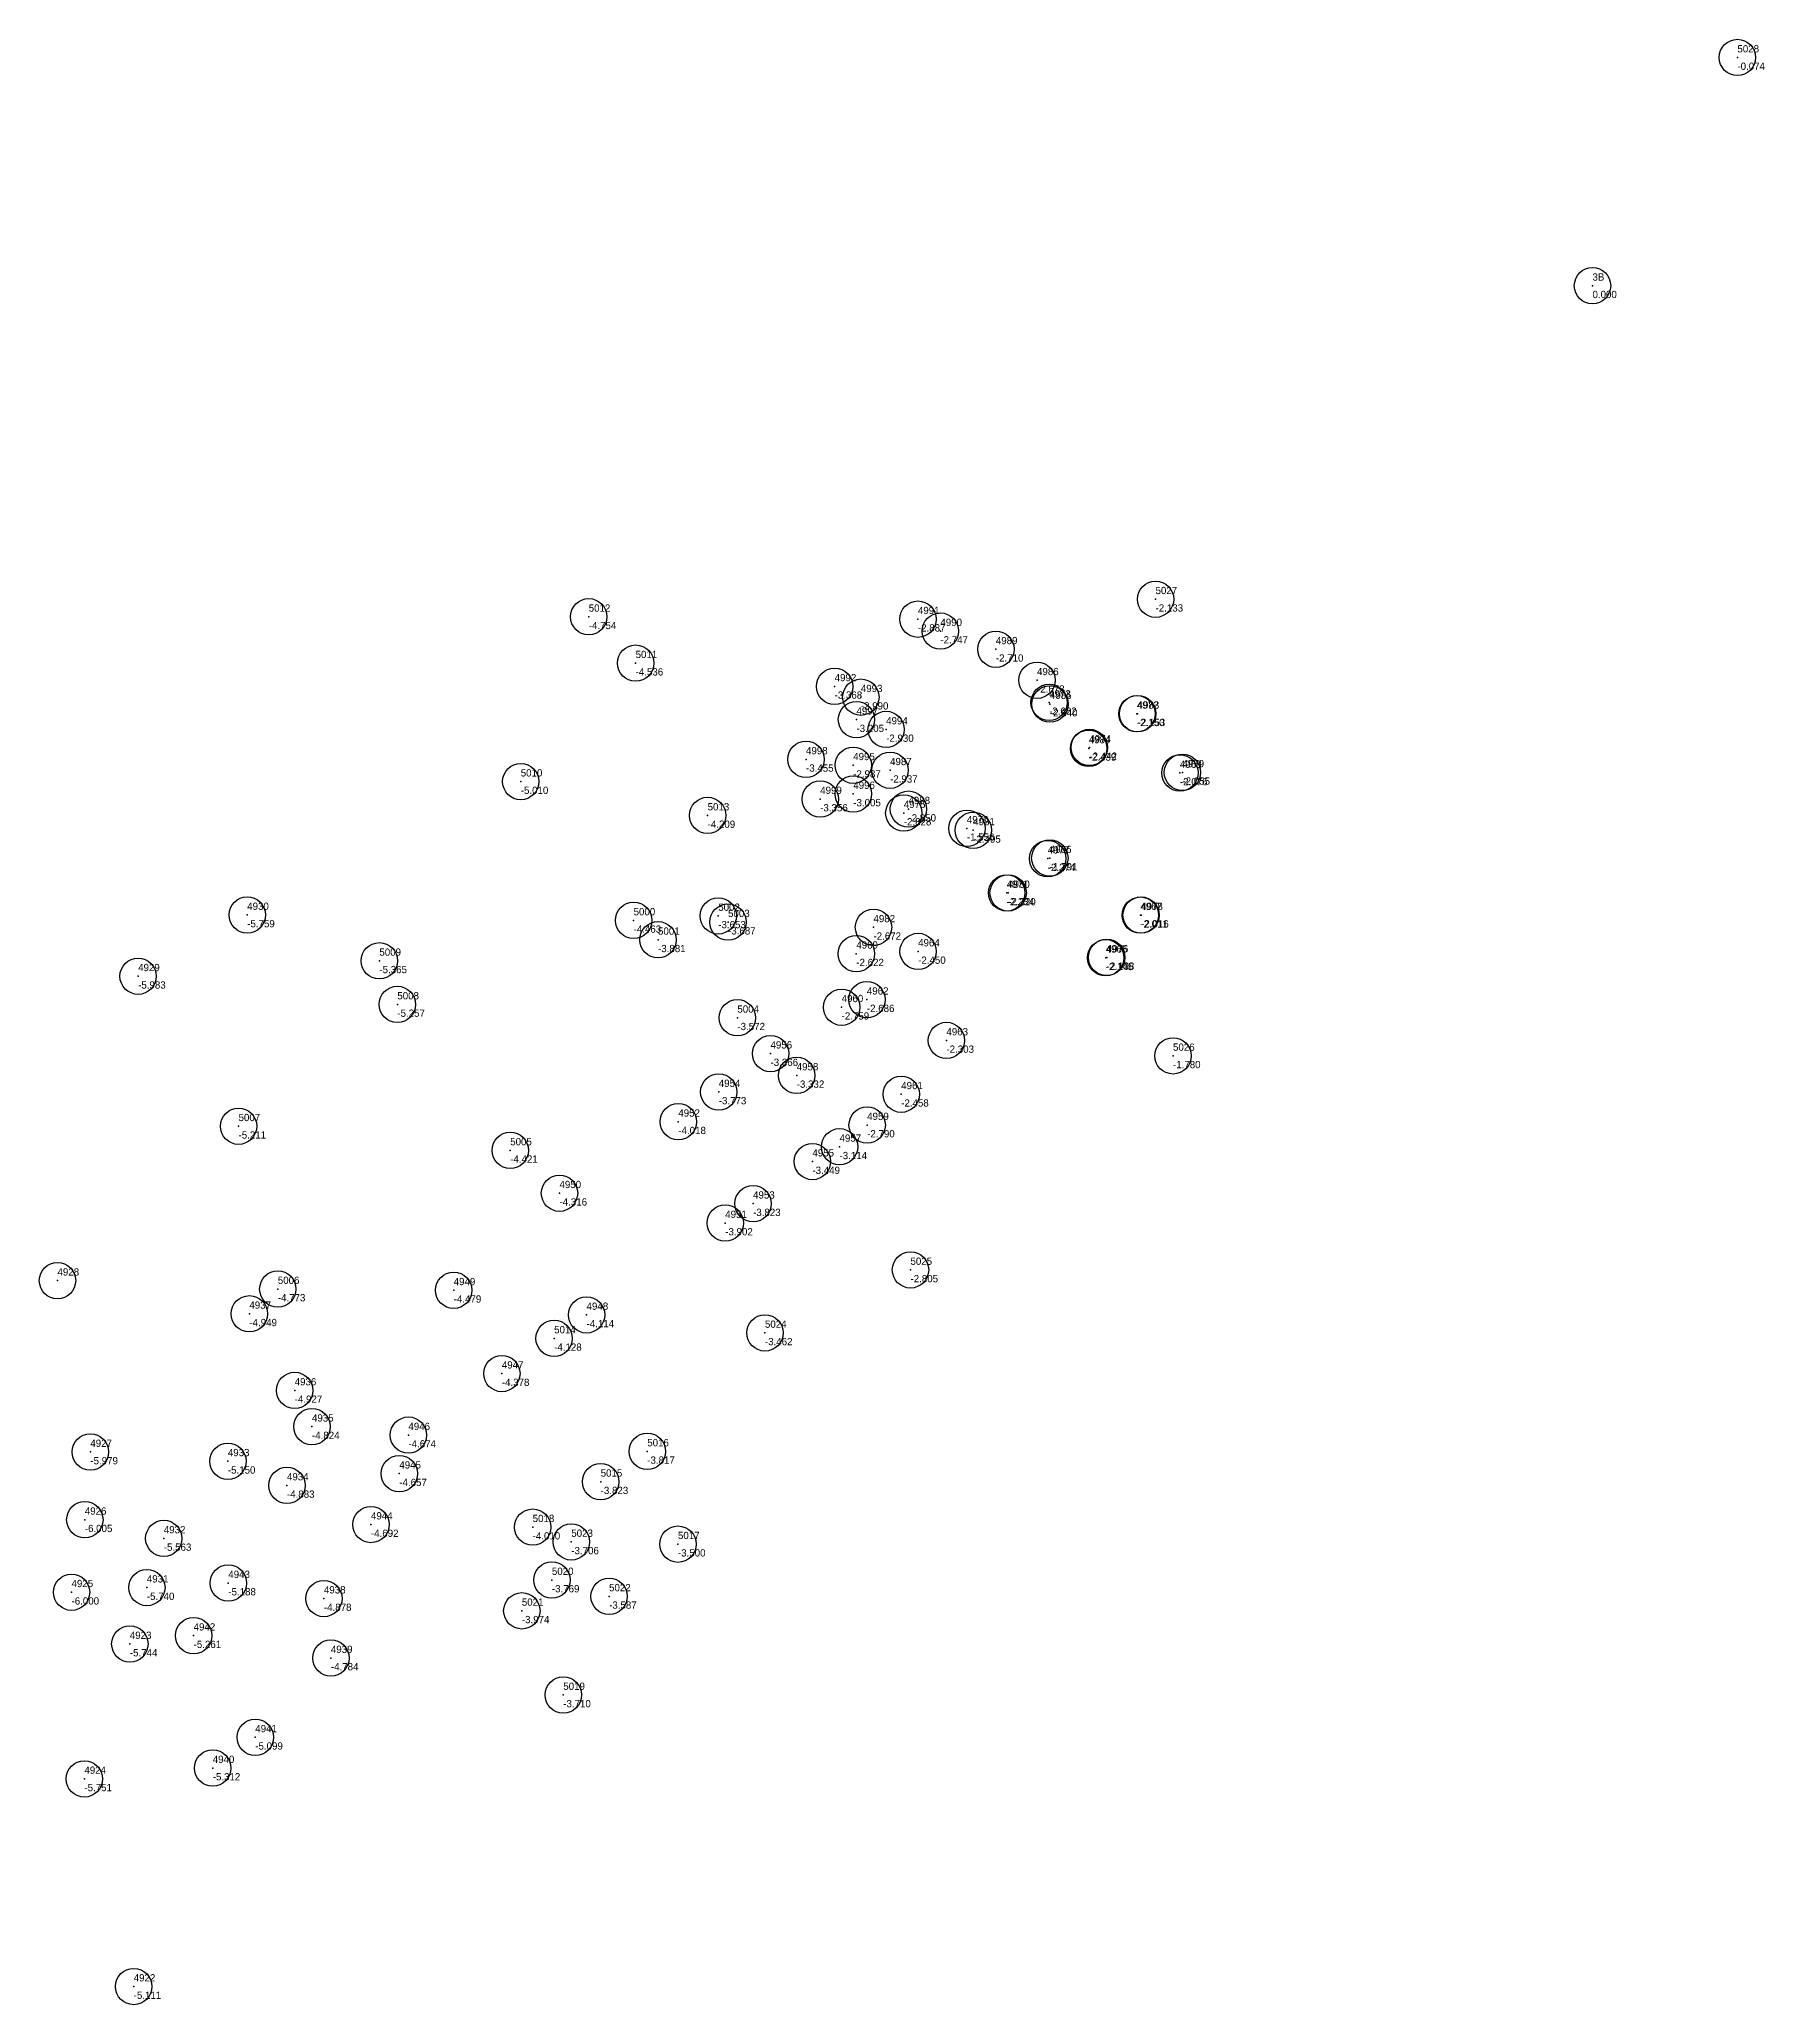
# Model space of a CAD drawing. Header units: millimetres. Extents: x 979 to 714242, y 976 to 4055134.
# Drawn here: x 978.64 to 1002.37, y 976.36 to 1003.39 of the extents above; entities that cross this region are included whole.
import ezdxf

# ---------------------------------------------------------------- set-up
doc = ezdxf.new("R2010")
doc.units = ezdxf.units.MM
doc.header["$LTSCALE"] = 0.5
doc.header["$MEASUREMENT"] = 0
doc.header["$PDMODE"] = 32
doc.header["$PDSIZE"] = 0.5
for name, color, linetype in [('TAX-DESC', 45, 'Continuous'), ('TAX-H', 192, 'Continuous'), ('TAX-KOD', 7, 'Continuous'), ('TAX-SHM', 7, 'Continuous')]:
    doc.layers.add(name, color=color, linetype=linetype)
doc.styles.add('gr-sdtopo1', font='gr-sdtopo1.shx', dxfattribs={"bigfont": 'BigFgrsdto1.shx'})

# ---------------------------------------------------------------- blocks, each defined once
blk = doc.blocks.new('blk_SHMEIO_3-Lay')
at = {"layer": 'TAX-SHM'}
blk.add_point((0, 0), dxfattribs=at)
at = {"layer": 'TAX-DESC', "style": 'gr-sdtopo1'}
blk.add_attdef('DESC', (1.12, -0.34), '', height=0.5, dxfattribs=at)
at = {"layer": 'TAX-H', "style": 'gr-sdtopo1'}
blk.add_attdef('H', (0, -1.7), '', height=1, dxfattribs=at)
at = {"layer": 'TAX-KOD', "style": 'gr-sdtopo1'}
blk.add_attdef('KOD', (0, 0.7), '', height=1, dxfattribs=at)

msp = doc.modelspace()

# ---------------------------------------------------------------- block references
at = {"layer": 'TAX-SHM', "xscale": 0.09996, "yscale": 0.09996, "zscale": 0.09996}
for p, values in [((1001.993, 1003.139), {'KOD': '5028', 'H': '-0.074'}), ((1000, 1000), {'KOD': '3B', 'H': '0.000'}), ((993.991, 995.688), {'KOD': '5027', 'H': '-2.133'}), ((986.196, 995.447), {'KOD': '5012', 'H': '-4.754'}), ((990.723, 995.414), {'KOD': '4991', 'H': '-2.887'}), ((991.032, 995.25), {'KOD': '4990', 'H': '-2.747'}), ((986.841, 994.809), {'KOD': '5011', 'H': '-4.536'}), ((991.795, 995), {'KOD': '4989', 'H': '-2.710'}), ((992.361, 994.574), {'KOD': '4986', 'H': '-2.673'}), ((989.578, 994.49), {'KOD': '4992', 'H': '-3.368'}), ((989.938, 994.341), {'KOD': '4993', 'H': '-2.990'}), ((992.527, 994.269), {'KOD': '4973', 'H': '-2.662'}), ((992.539, 994.247), {'KOD': '4985', 'H': '-2.640'}), ((989.878, 994.032), {'KOD': '4997', 'H': '-3.205'}), ((993.735, 994.113), {'KOD': '4972', 'H': '-2.150'}), ((993.744, 994.114), {'KOD': '4983', 'H': '-2.153'}), ((990.286, 993.897), {'KOD': '4994', 'H': '-2.930'}), ((989.184, 993.486), {'KOD': '4998', 'H': '-3.455'}), ((993.072, 993.637), {'KOD': '4984', 'H': '-2.439'}), ((993.081, 993.65), {'KOD': '4974', 'H': '-2.442'}), ((985.261, 993.18), {'KOD': '5010', 'H': '-5.010'}), ((989.833, 993.405), {'KOD': '4995', 'H': '-2.987'}), ((990.34, 993.336), {'KOD': '4987', 'H': '-2.937'}), ((994.326, 993.299), {'KOD': '4968', 'H': '-2.076'}), ((994.361, 993.307), {'KOD': '4979', 'H': '-2.055'}), ((989.379, 992.94), {'KOD': '4999', 'H': '-3.356'}), ((989.834, 993.01), {'KOD': '4996', 'H': '-3.005'}), ((987.831, 992.714), {'KOD': '5013', 'H': '-4.209'}), ((990.529, 992.747), {'KOD': '4975', 'H': '-2.828'}), ((990.593, 992.801), {'KOD': '4988', 'H': '-2.850'}), ((991.396, 992.537), {'KOD': '4970', 'H': '-1.556'}), ((991.484, 992.51), {'KOD': '4981', 'H': '-2.495'}), ((992.508, 992.12), {'KOD': '4977', 'H': '-2.274'}), ((992.537, 992.129), {'KOD': '4966', 'H': '-1.791'}), ((991.944, 991.649), {'KOD': '4971', 'H': '-2.234'}), ((991.964, 991.649), {'KOD': '4980', 'H': '-2.220'}), ((981.499, 991.346), {'KOD': '4930', 'H': '-5.759'}), ((986.813, 991.271), {'KOD': '5000', 'H': '-4.463'}), ((987.977, 991.333), {'KOD': '5002', 'H': '-3.653'}), ((993.782, 991.343), {'KOD': '4967', 'H': '-2.011'}), ((993.793, 991.344), {'KOD': '4978', 'H': '-2.016'}), ((987.149, 991.004), {'KOD': '5001', 'H': '-3.881'}), ((988.112, 991.247), {'KOD': '5003', 'H': '-3.687'}), ((990.112, 991.176), {'KOD': '4982', 'H': '-2.672'}), ((983.317, 990.715), {'KOD': '5009', 'H': '-5.365'}), ((989.876, 990.813), {'KOD': '4969', 'H': '-2.622'}), ((990.726, 990.844), {'KOD': '4964', 'H': '-2.450'}), ((993.305, 990.757), {'KOD': '4965', 'H': '-2.145'}), ((993.319, 990.762), {'KOD': '4976', 'H': '-2.138'}), ((979.999, 990.503), {'KOD': '4929', 'H': '-5.983'}), ((990.021, 990.181), {'KOD': '4962', 'H': '-2.686'}), ((983.564, 990.115), {'KOD': '5008', 'H': '-5.257'}), ((988.24, 989.932), {'KOD': '5004', 'H': '-3.572'}), ((989.674, 990.077), {'KOD': '4960', 'H': '-2.759'}), ((988.696, 989.439), {'KOD': '4956', 'H': '-3.366'}), ((991.115, 989.62), {'KOD': '4963', 'H': '-2.303'}), ((994.231, 989.408), {'KOD': '5026', 'H': '-1.780'}), ((989.056, 989.139), {'KOD': '4958', 'H': '-3.332'}), ((987.984, 988.911), {'KOD': '4954', 'H': '-3.773'}), ((990.493, 988.88), {'KOD': '4961', 'H': '-2.458'}), ((981.38, 988.44), {'KOD': '5007', 'H': '-5.211'}), ((987.428, 988.502), {'KOD': '4952', 'H': '-4.018'}), ((990.025, 988.456), {'KOD': '4959', 'H': '-2.790'}), ((985.116, 988.108), {'KOD': '5005', 'H': '-4.421'}), ((989.645, 988.157), {'KOD': '4957', 'H': '-3.114'}), ((989.272, 987.954), {'KOD': '4955', 'H': '-3.449'}), ((985.794, 987.519), {'KOD': '4950', 'H': '-4.316'}), ((988.456, 987.375), {'KOD': '4953', 'H': '-3.823'}), ((988.073, 987.109), {'KOD': '4951', 'H': '-3.902'}), ((990.621, 986.464), {'KOD': '5025', 'H': '-2.805'}), ((978.89, 986.316), {'KOD': '4928'}), ((981.92, 986.201), {'KOD': '5006', 'H': '-4.773'}), ((984.339, 986.184), {'KOD': '4949', 'H': '-4.479'}), ((981.529, 985.86), {'KOD': '4937', 'H': '-4.949'}), ((986.166, 985.845), {'KOD': '4948', 'H': '-4.114'}), ((988.619, 985.598), {'KOD': '5024', 'H': '-3.462'}), ((985.72, 985.522), {'KOD': '5014', 'H': '-4.128'}), ((985.001, 985.038), {'KOD': '4947', 'H': '-4.378'}), ((982.152, 984.806), {'KOD': '4936', 'H': '-4.927'}), ((982.39, 984.308), {'KOD': '4935', 'H': '-4.824'}), ((979.342, 983.96), {'KOD': '4927', 'H': '-5.979'}), ((983.716, 984.192), {'KOD': '4946', 'H': '-4.674'}), ((987.001, 983.968), {'KOD': '5016', 'H': '-3.817'}), ((981.233, 983.832), {'KOD': '4933', 'H': '-5.150'}), ((982.046, 983.5), {'KOD': '4934', 'H': '-4.883'}), ((983.591, 983.662), {'KOD': '4945', 'H': '-4.657'}), ((986.36, 983.551), {'KOD': '5015', 'H': '-3.823'}), ((979.266, 983.028), {'KOD': '4926', 'H': '-6.005'}), ((983.201, 982.962), {'KOD': '4944', 'H': '-4.692'}), ((985.425, 982.926), {'KOD': '5018', 'H': '-4.010'}), ((980.352, 982.771), {'KOD': '4932', 'H': '-5.563'}), ((985.956, 982.723), {'KOD': '5023', 'H': '-3.706'}), ((987.423, 982.692), {'KOD': '5017', 'H': '-3.500'}), ((980.119, 982.095), {'KOD': '4931', 'H': '-5.740'}), ((981.239, 982.157), {'KOD': '4943', 'H': '-5.188'}), ((985.689, 982.199), {'KOD': '5020', 'H': '-3.769'}), ((979.083, 982.031), {'KOD': '4925', 'H': '-6.000'}), ((982.554, 981.944), {'KOD': '4938', 'H': '-4.878'}), ((986.476, 981.974), {'KOD': '5022', 'H': '-3.587'}), ((985.276, 981.775), {'KOD': '5021', 'H': '-3.974'}), ((979.885, 981.319), {'KOD': '4923', 'H': '-5.744'}), ((980.762, 981.434), {'KOD': '4942', 'H': '-5.261'}), ((982.65, 981.126), {'KOD': '4939', 'H': '-4.784'}), ((985.846, 980.618), {'KOD': '5019', 'H': '-3.710'}), ((981.61, 980.036), {'KOD': '4941', 'H': '-5.099'}), ((979.26, 979.464), {'KOD': '4924', 'H': '-5.751'}), ((981.025, 979.613), {'KOD': '4940', 'H': '-5.312'}), ((979.938, 976.608), {'KOD': '4922', 'H': '-5.111'})]:
    msp.add_blockref('blk_SHMEIO_3-Lay', p, dxfattribs=at).add_auto_attribs(values)

doc.saveas('drawing.dxf')
